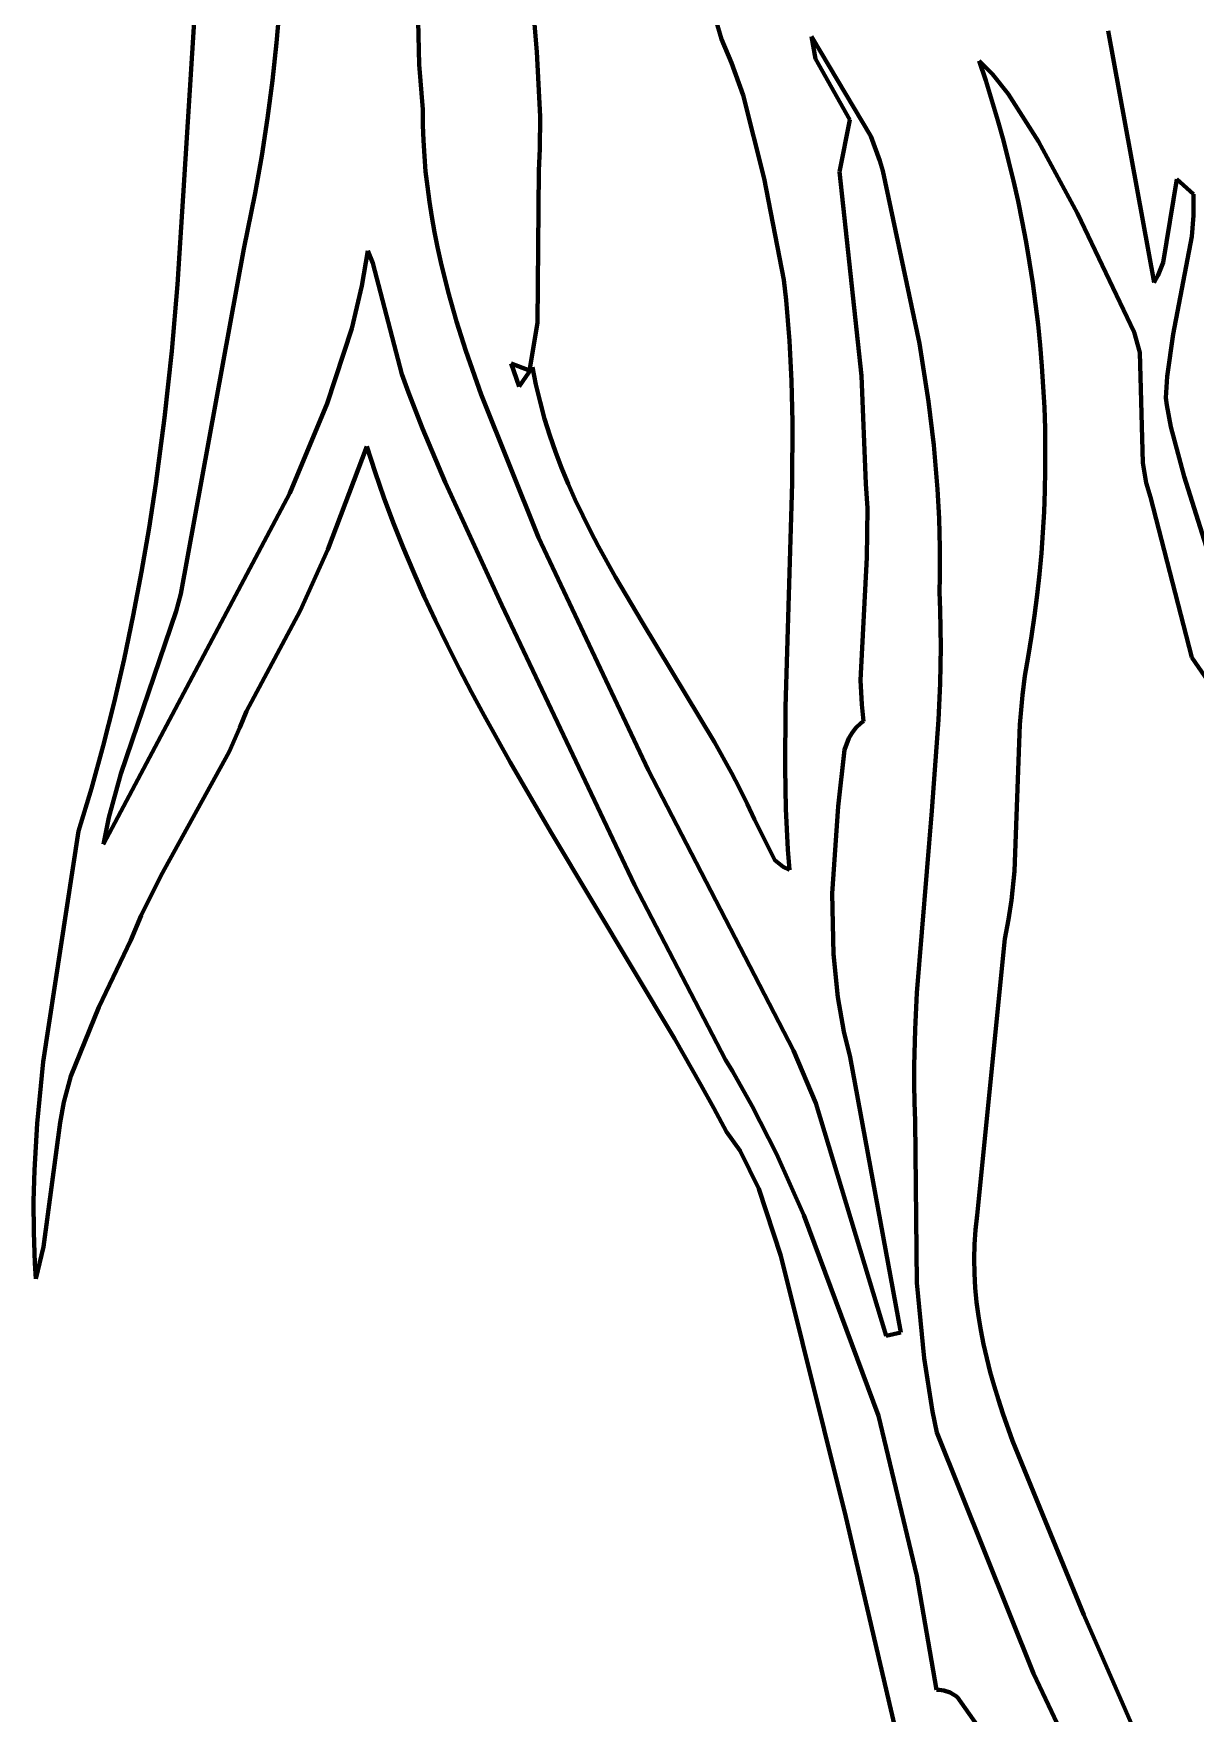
# Model space of a CAD drawing. Header units: millimetres. Extents: x 0 to 15.3, y 0 to 17.7.
# Drawn here: x 5.687 to 7.029, y 6.787 to 8.728 of the extents above; entities that cross this region are included whole.
import ezdxf

# ---------------------------------------------------------------- set-up
doc = ezdxf.new("R2010")
doc.units = ezdxf.units.MM
doc.layers.add('color#0a0a0aff', color=7, linetype='CONTINUOUS', lineweight=100)
doc.layers.add('color#ffffffff', color=7, linetype='CONTINUOUS', lineweight=100)

msp = doc.modelspace()

# ---------------------------------------------------------------- linework, layer by layer
at = {"layer": 'color#0a0a0aff'}
for p, q in [((6.1321, 8.6924), (6.1261, 8.9433)), ((6.2486, 8.9307), (6.2683, 8.7069)), ((5.9713, 8.7609), (5.9675, 8.7173)), ((5.8594, 8.5406), (5.8728, 8.7482)), ((6.4816, 8.7217), (6.4748, 8.744)), ((5.9675, 8.7173), (5.9627, 8.6737)), ((6.4932, 8.6942), (6.4816, 8.7217)), ((6.6538, 8.6096), (6.5856, 8.7247)), ((6.5856, 8.7247), (6.5902, 8.699)), ((6.9281, 8.7314), (6.9813, 8.4405)), ((6.2683, 8.7069), (6.272, 8.6322)), ((6.5063, 8.6568), (6.4932, 8.6942)), ((6.5902, 8.699), (6.6298, 8.6283)), ((6.7791, 8.6966), (6.7867, 8.6737)), ((6.7945, 8.681), (6.7791, 8.6966)), ((6.1365, 8.6402), (6.1321, 8.6924)), ((6.8128, 8.6585), (6.7945, 8.681)), ((5.9627, 8.6737), (5.957, 8.6303)), ((6.5307, 8.5606), (6.5063, 8.6568)), ((6.7867, 8.6737), (6.7939, 8.6508)), ((6.8477, 8.6033), (6.8128, 8.6585)), ((6.1366, 8.6223), (6.1365, 8.6402)), ((6.7939, 8.6508), (6.8007, 8.6277)), ((5.957, 8.6303), (5.9503, 8.587)), ((6.1372, 8.6044), (6.1366, 8.6223)), ((6.272, 8.6322), (6.2717, 8.5948)), ((6.6298, 8.6283), (6.6176, 8.5682)), ((6.8007, 8.6277), (6.8071, 8.6045)), ((6.1382, 8.5866), (6.1372, 8.6044)), ((6.6645, 8.5811), (6.6538, 8.6096)), ((6.8071, 8.6045), (6.8131, 8.5812)), ((6.8928, 8.52), (6.8477, 8.6033)), ((5.9503, 8.587), (5.9427, 8.5438)), ((6.1397, 8.5689), (6.1382, 8.5866)), ((6.2717, 8.5948), (6.2704, 8.5698)), ((6.6678, 8.5693), (6.6645, 8.5811)), ((6.8131, 8.5812), (6.8187, 8.5578)), ((6.1417, 8.5512), (6.1397, 8.5689)), ((6.2704, 8.5698), (6.2689, 8.394)), ((6.5535, 8.4436), (6.5307, 8.5606)), ((6.6176, 8.5682), (6.6431, 8.3326)), ((6.7102, 8.3701), (6.6678, 8.5693)), ((6.9918, 8.4636), (7.0075, 8.5597)), ((7.0075, 8.5597), (7.0266, 8.5427)), ((5.853, 8.438), (5.8594, 8.5406)), ((5.9427, 8.5438), (5.9298, 8.4794)), ((6.144, 8.5337), (6.1417, 8.5512)), ((6.8187, 8.5578), (6.824, 8.5343)), ((7.0266, 8.5427), (7.0268, 8.5345)), ((6.1468, 8.5162), (6.144, 8.5337)), ((6.824, 8.5343), (6.8288, 8.5108)), ((6.9582, 8.383), (6.8928, 8.52)), ((7.0268, 8.5345), (7.0266, 8.518)), ((6.1499, 8.4987), (6.1468, 8.5162)), ((6.8288, 8.5108), (6.8333, 8.4871)), ((7.0266, 8.518), (7.0247, 8.4935)), ((6.1534, 8.4813), (6.1499, 8.4987)), ((6.1572, 8.464), (6.1534, 8.4813)), ((6.8333, 8.4871), (6.8373, 8.4634)), ((7.0247, 8.4935), (7.0034, 8.3807)), ((5.9298, 8.4794), (5.857, 8.081)), ((6.0661, 8.4368), (6.0728, 8.4771)), ((6.0728, 8.4771), (6.0785, 8.4628)), ((6.0785, 8.4628), (6.1121, 8.3344)), ((6.1658, 8.4296), (6.1572, 8.464)), ((6.8373, 8.4634), (6.841, 8.4396)), ((6.9854, 8.448), (6.9918, 8.4636)), ((6.556, 8.4202), (6.5535, 8.4436)), ((6.9813, 8.4405), (6.9854, 8.448)), ((5.8464, 8.361), (5.853, 8.438)), ((6.0544, 8.3873), (6.0661, 8.4368)), ((6.1755, 8.3955), (6.1658, 8.4296)), ((6.841, 8.4396), (6.8442, 8.4158)), ((6.5582, 8.3967), (6.556, 8.4202)), ((6.8442, 8.4158), (6.8471, 8.3919)), ((6.0258, 8.3005), (6.0544, 8.3873)), ((6.1863, 8.3615), (6.1755, 8.3955)), ((6.2689, 8.394), (6.2596, 8.3388)), ((6.5599, 8.3732), (6.5582, 8.3967)), ((6.8471, 8.3919), (6.8495, 8.3679)), ((6.5612, 8.3498), (6.5599, 8.3732)), ((6.7207, 8.303), (6.7102, 8.3701)), ((6.8495, 8.3679), (6.8516, 8.3439)), ((6.9647, 8.3596), (6.9582, 8.383)), ((7.0034, 8.3807), (6.9962, 8.332)), ((5.8381, 8.2843), (5.8464, 8.361)), ((6.2039, 8.311), (6.1863, 8.3615)), ((6.2596, 8.3388), (6.2385, 8.347)), ((6.2385, 8.347), (6.2477, 8.3203)), ((6.5622, 8.3263), (6.5612, 8.3498)), ((6.968, 8.232), (6.9647, 8.3596)), ((6.1121, 8.3344), (6.1199, 8.3134)), ((6.2477, 8.3203), (6.2632, 8.3426)), ((6.2632, 8.3426), (6.2671, 8.3225)), ((6.5633, 8.2793), (6.5622, 8.3263)), ((6.6431, 8.3326), (6.6481, 8.208)), ((6.8516, 8.3439), (6.8532, 8.3199)), ((6.9962, 8.332), (6.9948, 8.3074)), ((6.1199, 8.3134), (6.1362, 8.2718)), ((6.2699, 8.1458), (6.2039, 8.311)), ((6.2671, 8.3225), (6.2718, 8.3027)), ((6.8532, 8.3199), (6.8544, 8.2959)), ((6.9948, 8.3074), (6.9959, 8.2989)), ((5.9827, 8.1971), (6.0258, 8.3005)), ((6.2718, 8.3027), (6.2771, 8.2831)), ((6.7268, 8.2525), (6.7207, 8.303)), ((6.8544, 8.2959), (6.8552, 8.2719)), ((6.9959, 8.2989), (7.0004, 8.2737)), ((5.8281, 8.2078), (5.8381, 8.2843)), ((6.1362, 8.2718), (6.1622, 8.21)), ((6.2771, 8.2831), (6.2831, 8.2639)), ((6.563, 8.2088), (6.5633, 8.2793)), ((6.8552, 8.2719), (6.8555, 8.2478)), ((7.0004, 8.2737), (7.0159, 8.2162)), ((6.0717, 8.251), (6.0267, 8.1319)), ((6.0812, 8.2214), (6.0717, 8.251)), ((6.2831, 8.2639), (6.2896, 8.2449)), ((6.7311, 8.2019), (6.7268, 8.2525)), ((6.8555, 8.2478), (6.8555, 8.2238)), ((6.2896, 8.2449), (6.2968, 8.2262)), ((6.9722, 8.2092), (6.968, 8.232)), ((6.0914, 8.1921), (6.0812, 8.2214)), ((6.1622, 8.21), (6.2276, 8.0678)), ((6.2968, 8.2262), (6.3044, 8.2077)), ((6.5552, 7.95), (6.563, 8.2088)), ((6.8555, 8.2238), (6.855, 8.1997)), ((6.9772, 8.1923), (6.9722, 8.2092)), ((7.0159, 8.2162), (7.0621, 8.07)), ((5.7675, 7.7917), (5.9827, 8.1971)), ((5.8203, 8.1569), (5.8281, 8.2078)), ((6.1022, 8.1632), (6.0914, 8.1921)), ((6.3044, 8.2077), (6.3125, 8.1893)), ((6.3125, 8.1893), (6.3211, 8.1712)), ((6.6481, 8.208), (6.65, 8.1796)), ((6.7329, 8.168), (6.7311, 8.2019)), ((6.855, 8.1997), (6.8541, 8.1757)), ((7.0248, 8.0073), (6.9772, 8.1923)), ((6.3211, 8.1712), (6.3301, 8.1533)), ((6.65, 8.1796), (6.6492, 8.1228)), ((6.8541, 8.1757), (6.8528, 8.1516)), ((5.8116, 8.1062), (5.8203, 8.1569)), ((6.1136, 8.1345), (6.1022, 8.1632)), ((6.3301, 8.1533), (6.3394, 8.1354)), ((6.7338, 8.1341), (6.7329, 8.168)), ((6.8528, 8.1516), (6.8511, 8.1276)), ((6.0267, 8.1319), (5.9946, 8.0611)), ((6.1256, 8.1061), (6.1136, 8.1345)), ((6.3968, 7.8773), (6.2699, 8.1458)), ((6.3394, 8.1354), (6.3589, 8.1002)), ((6.7336, 8.1), (6.7338, 8.1341)), ((6.6492, 8.1228), (6.642, 7.9812)), ((6.8511, 8.1276), (6.8489, 8.1037)), ((5.802, 8.0557), (5.8116, 8.1062)), ((6.1381, 8.0779), (6.1256, 8.1061)), ((6.3589, 8.1002), (6.3897, 8.048)), ((6.7331, 8.083), (6.7336, 8.1)), ((6.8489, 8.1037), (6.8463, 8.0797)), ((5.857, 8.081), (5.8516, 8.0608)), ((6.1511, 8.05), (6.1381, 8.0779)), ((6.734, 8.0619), (6.7331, 8.083)), ((6.8463, 8.0797), (6.8432, 8.0558)), ((5.8516, 8.0608), (5.7874, 7.8729)), ((5.7914, 8.0053), (5.802, 8.0557)), ((5.9946, 8.0611), (5.9326, 7.9453)), ((6.2276, 8.0678), (6.381, 7.7446)), ((6.7345, 8.0407), (6.734, 8.0619)), ((6.8432, 8.0558), (6.8397, 8.032)), ((6.1646, 8.0222), (6.1511, 8.05)), ((6.3897, 8.048), (6.4734, 7.9094)), ((6.7347, 8.0196), (6.7345, 8.0407)), ((6.1784, 7.9947), (6.1646, 8.0222)), ((6.734, 7.9774), (6.7347, 8.0196)), ((6.8397, 8.032), (6.8358, 8.0082)), ((5.7798, 7.9552), (5.7914, 8.0053)), ((6.8358, 8.0082), (6.832, 7.9859)), ((7.1343, 7.8482), (7.0248, 8.0073)), ((6.1926, 7.9673), (6.1784, 7.9947)), ((6.642, 7.9812), (6.6434, 7.9528)), ((6.7323, 7.9353), (6.734, 7.9774)), ((6.832, 7.9859), (6.8291, 7.9636)), ((6.2072, 7.9402), (6.1926, 7.9673)), ((6.8291, 7.9636), (6.8262, 7.9299)), ((5.7672, 7.9054), (5.7798, 7.9552)), ((5.9326, 7.9453), (5.9252, 7.9262)), ((6.2373, 7.8862), (6.2072, 7.9402)), ((6.5549, 7.8795), (6.5552, 7.95)), ((6.6434, 7.9528), (6.6454, 7.9339)), ((5.9252, 7.9262), (5.9127, 7.8982)), ((6.6323, 7.9201), (6.6287, 7.914)), ((6.6368, 7.9259), (6.6323, 7.9201)), ((6.6423, 7.9313), (6.6368, 7.9259)), ((6.6454, 7.9339), (6.6423, 7.9313)), ((6.7246, 7.83), (6.7323, 7.9353)), ((6.8262, 7.9299), (6.8199, 7.7606)), ((5.7535, 7.8558), (5.7672, 7.9054)), ((6.4734, 7.9094), (6.4929, 7.8741)), ((6.6235, 7.9007), (6.6164, 7.8351)), ((6.6287, 7.914), (6.6235, 7.9007)), ((5.9127, 7.8982), (5.8336, 7.755)), ((6.284, 7.8061), (6.2373, 7.8862)), ((6.5559, 7.8325), (6.5549, 7.8795)), ((5.7874, 7.8729), (5.7737, 7.8225)), ((6.4185, 7.8351), (6.3968, 7.8773)), ((6.4929, 7.8741), (6.5021, 7.8563)), ((5.7387, 7.8065), (5.7535, 7.8558)), ((6.5021, 7.8563), (6.5111, 7.8383)), ((5.7737, 7.8225), (5.7675, 7.7917)), ((6.5648, 7.5533), (6.4185, 7.8351)), ((6.5111, 7.8383), (6.5196, 7.8201)), ((6.5569, 7.809), (6.5559, 7.8325)), ((6.6164, 7.8351), (6.6094, 7.7348)), ((6.707, 7.6197), (6.7246, 7.83)), ((5.698, 7.5402), (5.7387, 7.8065)), ((6.4271, 7.5672), (6.284, 7.8061)), ((6.5196, 7.8201), (6.5429, 7.7732)), ((6.5582, 7.7855), (6.5569, 7.809)), ((6.56, 7.762), (6.5582, 7.7855)), ((6.5429, 7.7732), (6.5526, 7.7654)), ((6.5526, 7.7654), (6.56, 7.762)), ((5.8336, 7.755), (5.8109, 7.7092)), ((6.381, 7.7446), (6.4861, 7.5426)), ((6.8199, 7.7606), (6.8164, 7.7269)), ((6.6094, 7.7348), (6.6108, 7.6645)), ((6.8164, 7.7269), (6.813, 7.7046)), ((5.8109, 7.7092), (5.7993, 7.6807)), ((6.813, 7.7046), (6.8086, 7.6824)), ((5.7993, 7.6807), (5.762, 7.6032)), ((6.8086, 7.6824), (6.7767, 7.363)), ((6.6108, 7.6645), (6.6158, 7.6147)), ((6.6158, 7.6147), (6.6228, 7.5751)), ((6.705, 7.5775), (6.707, 7.6197)), ((5.762, 7.6032), (5.7299, 7.5236)), ((6.6228, 7.5751), (6.6299, 7.5457)), ((6.7042, 7.5354), (6.705, 7.5775)), ((6.4577, 7.5136), (6.4271, 7.5672)), ((6.5906, 7.4924), (6.5648, 7.5533)), ((5.691, 7.4688), (5.698, 7.5402)), ((6.4861, 7.5426), (6.4941, 7.5293)), ((6.6299, 7.5457), (6.6888, 7.2276)), ((6.7042, 7.5143), (6.7042, 7.5354)), ((5.7299, 7.5236), (5.7218, 7.4934)), ((6.4726, 7.4866), (6.4577, 7.5136)), ((6.4941, 7.5293), (6.5169, 7.4888)), ((6.7046, 7.4931), (6.7042, 7.5143)), ((5.7218, 7.4934), (5.7174, 7.4702)), ((6.6715, 7.2236), (6.5906, 7.4924)), ((6.7053, 7.472), (6.7046, 7.4931)), ((6.4872, 7.4594), (6.4726, 7.4866)), ((6.5169, 7.4888), (6.5449, 7.4337)), ((6.7072, 7.2848), (6.7053, 7.472)), ((5.6878, 7.4151), (5.691, 7.4688)), ((5.7174, 7.4702), (5.6982, 7.3263)), ((6.503, 7.4372), (6.4872, 7.4594)), ((6.5244, 7.3935), (6.503, 7.4372)), ((6.5449, 7.4337), (6.5766, 7.3632)), ((5.6868, 7.3792), (5.6878, 7.4151)), ((5.6869, 7.3433), (5.6868, 7.3792)), ((6.5501, 7.3161), (6.5244, 7.3935)), ((6.5766, 7.3632), (6.6628, 7.1311)), ((6.7767, 7.363), (6.7748, 7.346)), ((5.6881, 7.3074), (5.6869, 7.3433)), ((6.7748, 7.346), (6.7737, 7.3291)), ((5.6982, 7.3263), (5.6892, 7.2894)), ((6.625, 7.0147), (6.5501, 7.3161)), ((6.7737, 7.3291), (6.7734, 7.3124)), ((5.6892, 7.2894), (5.6881, 7.3074)), ((6.7734, 7.3124), (6.7737, 7.2957)), ((6.7155, 7.1979), (6.7072, 7.2848)), ((6.7737, 7.2957), (6.7746, 7.2792)), ((6.7746, 7.2792), (6.7762, 7.2627)), ((6.7762, 7.2627), (6.7783, 7.2463)), ((6.7783, 7.2463), (6.781, 7.2301)), ((6.6888, 7.2276), (6.6715, 7.2236)), ((6.781, 7.2301), (6.7842, 7.2139)), ((6.7842, 7.2139), (6.7879, 7.1977)), ((6.7253, 7.1363), (6.7155, 7.1979)), ((6.7879, 7.1977), (6.792, 7.1817)), ((6.792, 7.1817), (6.7964, 7.1657)), ((6.7964, 7.1657), (6.8013, 7.1498)), ((6.8013, 7.1498), (6.8065, 7.134)), ((6.6628, 7.1311), (6.707, 6.9465)), ((6.7302, 7.1118), (6.7253, 7.1363)), ((6.8065, 7.134), (6.8177, 7.1025)), ((6.8417, 6.8335), (6.7302, 7.1118)), ((6.8177, 7.1025), (6.8557, 7.0091)), ((6.6894, 6.7386), (6.625, 7.0147)), ((6.8557, 7.0091), (6.9, 6.9014)), ((6.707, 6.9465), (6.73, 6.8145)), ((6.9, 6.9014), (6.9929, 6.6891)), ((6.9137, 6.6827), (6.8417, 6.8335)), ((6.73, 6.8145), (6.7329, 6.8145)), ((6.7329, 6.8145), (6.7384, 6.8139)), ((6.7384, 6.8139), (6.7456, 6.8117)), ((6.7456, 6.8117), (6.7538, 6.8066)), ((6.7538, 6.8066), (6.7815, 6.7674))]:
    msp.add_line(p, q, dxfattribs=at)
at = {"layer": 'color#ffffffff'}
for p, q in [((6.1261, 8.9433), (6.1321, 8.6924)), ((6.2683, 8.7069), (6.2486, 8.9307)), ((5.9675, 8.7173), (5.9713, 8.7609)), ((5.8728, 8.7482), (5.8594, 8.5406)), ((6.4748, 8.744), (6.4816, 8.7217)), ((5.9627, 8.6737), (5.9675, 8.7173)), ((6.4816, 8.7217), (6.4932, 8.6942)), ((6.5902, 8.699), (6.5856, 8.7247)), ((6.5856, 8.7247), (6.6538, 8.6096)), ((6.9813, 8.4405), (6.9281, 8.7314)), ((6.272, 8.6322), (6.2683, 8.7069)), ((6.4932, 8.6942), (6.5063, 8.6568)), ((6.6298, 8.6283), (6.5902, 8.699)), ((6.7791, 8.6966), (6.7945, 8.681)), ((6.7867, 8.6737), (6.7791, 8.6966)), ((6.1321, 8.6924), (6.1365, 8.6402)), ((6.7945, 8.681), (6.8128, 8.6585)), ((5.957, 8.6303), (5.9627, 8.6737)), ((6.5063, 8.6568), (6.5307, 8.5606)), ((6.7939, 8.6508), (6.7867, 8.6737)), ((6.8128, 8.6585), (6.8477, 8.6033)), ((6.1365, 8.6402), (6.1366, 8.6223)), ((6.8007, 8.6277), (6.7939, 8.6508)), ((5.9503, 8.587), (5.957, 8.6303)), ((6.1366, 8.6223), (6.1372, 8.6044)), ((6.2717, 8.5948), (6.272, 8.6322)), ((6.6176, 8.5682), (6.6298, 8.6283)), ((6.8071, 8.6045), (6.8007, 8.6277)), ((6.1372, 8.6044), (6.1382, 8.5866)), ((6.6538, 8.6096), (6.6645, 8.5811)), ((6.8131, 8.5812), (6.8071, 8.6045)), ((6.8477, 8.6033), (6.8928, 8.52)), ((5.9427, 8.5438), (5.9503, 8.587)), ((6.1382, 8.5866), (6.1397, 8.5689)), ((6.2704, 8.5698), (6.2717, 8.5948)), ((6.6645, 8.5811), (6.6678, 8.5693)), ((6.8187, 8.5578), (6.8131, 8.5812)), ((6.1397, 8.5689), (6.1417, 8.5512)), ((6.2689, 8.394), (6.2704, 8.5698)), ((6.5307, 8.5606), (6.5535, 8.4436)), ((6.6431, 8.3326), (6.6176, 8.5682)), ((6.6678, 8.5693), (6.7102, 8.3701)), ((7.0075, 8.5597), (6.9918, 8.4636)), ((7.0266, 8.5427), (7.0075, 8.5597)), ((5.8594, 8.5406), (5.853, 8.438)), ((5.9298, 8.4794), (5.9427, 8.5438)), ((6.1417, 8.5512), (6.144, 8.5337)), ((6.824, 8.5343), (6.8187, 8.5578)), ((7.0268, 8.5345), (7.0266, 8.5427)), ((6.144, 8.5337), (6.1468, 8.5162)), ((6.8288, 8.5108), (6.824, 8.5343)), ((6.8928, 8.52), (6.9582, 8.383)), ((7.0266, 8.518), (7.0268, 8.5345)), ((6.1468, 8.5162), (6.1499, 8.4987)), ((6.8333, 8.4871), (6.8288, 8.5108)), ((7.0247, 8.4935), (7.0266, 8.518)), ((6.1499, 8.4987), (6.1534, 8.4813)), ((6.1534, 8.4813), (6.1572, 8.464)), ((6.8373, 8.4634), (6.8333, 8.4871)), ((7.0034, 8.3807), (7.0247, 8.4935)), ((5.857, 8.081), (5.9298, 8.4794)), ((6.0728, 8.4771), (6.0661, 8.4368)), ((6.0785, 8.4628), (6.0728, 8.4771)), ((6.1121, 8.3344), (6.0785, 8.4628)), ((6.1572, 8.464), (6.1658, 8.4296)), ((6.841, 8.4396), (6.8373, 8.4634)), ((6.9918, 8.4636), (6.9854, 8.448)), ((6.5535, 8.4436), (6.556, 8.4202)), ((6.9854, 8.448), (6.9813, 8.4405)), ((5.853, 8.438), (5.8464, 8.361)), ((6.0661, 8.4368), (6.0544, 8.3873)), ((6.1658, 8.4296), (6.1755, 8.3955)), ((6.8442, 8.4158), (6.841, 8.4396)), ((6.556, 8.4202), (6.5582, 8.3967)), ((6.8471, 8.3919), (6.8442, 8.4158)), ((6.0544, 8.3873), (6.0258, 8.3005)), ((6.1755, 8.3955), (6.1863, 8.3615)), ((6.2596, 8.3388), (6.2689, 8.394)), ((6.5582, 8.3967), (6.5599, 8.3732)), ((6.8495, 8.3679), (6.8471, 8.3919)), ((6.5599, 8.3732), (6.5612, 8.3498)), ((6.7102, 8.3701), (6.7207, 8.303)), ((6.8516, 8.3439), (6.8495, 8.3679)), ((6.9582, 8.383), (6.9647, 8.3596)), ((6.9962, 8.332), (7.0034, 8.3807)), ((5.8464, 8.361), (5.8381, 8.2843)), ((6.1863, 8.3615), (6.2039, 8.311)), ((6.2477, 8.3203), (6.2385, 8.347)), ((6.2385, 8.347), (6.2596, 8.3388)), ((6.5612, 8.3498), (6.5622, 8.3263)), ((6.9647, 8.3596), (6.968, 8.232)), ((6.1199, 8.3134), (6.1121, 8.3344)), ((6.2632, 8.3426), (6.2477, 8.3203)), ((6.2671, 8.3225), (6.2632, 8.3426)), ((6.5622, 8.3263), (6.5633, 8.2793)), ((6.6481, 8.208), (6.6431, 8.3326)), ((6.8532, 8.3199), (6.8516, 8.3439)), ((6.9948, 8.3074), (6.9962, 8.332)), ((6.1362, 8.2718), (6.1199, 8.3134)), ((6.2039, 8.311), (6.2699, 8.1458)), ((6.2718, 8.3027), (6.2671, 8.3225)), ((6.8544, 8.2959), (6.8532, 8.3199)), ((6.9959, 8.2989), (6.9948, 8.3074)), ((6.0258, 8.3005), (5.9827, 8.1971)), ((6.2771, 8.2831), (6.2718, 8.3027)), ((6.7207, 8.303), (6.7268, 8.2525)), ((6.8552, 8.2719), (6.8544, 8.2959)), ((7.0004, 8.2737), (6.9959, 8.2989)), ((5.8381, 8.2843), (5.8281, 8.2078)), ((6.1622, 8.21), (6.1362, 8.2718)), ((6.2831, 8.2639), (6.2771, 8.2831)), ((6.5633, 8.2793), (6.563, 8.2088)), ((6.8555, 8.2478), (6.8552, 8.2719)), ((7.0159, 8.2162), (7.0004, 8.2737)), ((6.0267, 8.1319), (6.0717, 8.251)), ((6.0717, 8.251), (6.0812, 8.2214)), ((6.2896, 8.2449), (6.2831, 8.2639)), ((6.7268, 8.2525), (6.7311, 8.2019)), ((6.8555, 8.2238), (6.8555, 8.2478)), ((6.2968, 8.2262), (6.2896, 8.2449)), ((6.968, 8.232), (6.9722, 8.2092)), ((6.0812, 8.2214), (6.0914, 8.1921)), ((6.2276, 8.0678), (6.1622, 8.21)), ((6.3044, 8.2077), (6.2968, 8.2262)), ((6.563, 8.2088), (6.5552, 7.95)), ((6.855, 8.1997), (6.8555, 8.2238)), ((6.9722, 8.2092), (6.9772, 8.1923)), ((7.0621, 8.07), (7.0159, 8.2162)), ((5.9827, 8.1971), (5.7675, 7.7917)), ((5.8281, 8.2078), (5.8203, 8.1569)), ((6.0914, 8.1921), (6.1022, 8.1632)), ((6.3125, 8.1893), (6.3044, 8.2077)), ((6.3211, 8.1712), (6.3125, 8.1893)), ((6.65, 8.1796), (6.6481, 8.208)), ((6.7311, 8.2019), (6.7329, 8.168)), ((6.8541, 8.1757), (6.855, 8.1997)), ((6.9772, 8.1923), (7.0248, 8.0073)), ((6.3301, 8.1533), (6.3211, 8.1712)), ((6.6492, 8.1228), (6.65, 8.1796)), ((6.8528, 8.1516), (6.8541, 8.1757)), ((5.8203, 8.1569), (5.8116, 8.1062)), ((6.1022, 8.1632), (6.1136, 8.1345)), ((6.3394, 8.1354), (6.3301, 8.1533)), ((6.7329, 8.168), (6.7338, 8.1341)), ((6.8511, 8.1276), (6.8528, 8.1516)), ((5.9946, 8.0611), (6.0267, 8.1319)), ((6.1136, 8.1345), (6.1256, 8.1061)), ((6.2699, 8.1458), (6.3968, 7.8773)), ((6.3589, 8.1002), (6.3394, 8.1354)), ((6.7338, 8.1341), (6.7336, 8.1)), ((6.642, 7.9812), (6.6492, 8.1228)), ((6.8489, 8.1037), (6.8511, 8.1276)), ((5.8116, 8.1062), (5.802, 8.0557)), ((6.1256, 8.1061), (6.1381, 8.0779)), ((6.3897, 8.048), (6.3589, 8.1002)), ((6.7336, 8.1), (6.7331, 8.083)), ((6.8463, 8.0797), (6.8489, 8.1037)), ((5.8516, 8.0608), (5.857, 8.081)), ((6.1381, 8.0779), (6.1511, 8.05)), ((6.7331, 8.083), (6.734, 8.0619)), ((6.8432, 8.0558), (6.8463, 8.0797)), ((5.7874, 7.8729), (5.8516, 8.0608)), ((5.802, 8.0557), (5.7914, 8.0053)), ((5.9326, 7.9453), (5.9946, 8.0611)), ((6.381, 7.7446), (6.2276, 8.0678)), ((6.734, 8.0619), (6.7345, 8.0407)), ((6.8397, 8.032), (6.8432, 8.0558)), ((6.1511, 8.05), (6.1646, 8.0222)), ((6.4734, 7.9094), (6.3897, 8.048)), ((6.7345, 8.0407), (6.7347, 8.0196)), ((6.1646, 8.0222), (6.1784, 7.9947)), ((6.7347, 8.0196), (6.734, 7.9774)), ((6.8358, 8.0082), (6.8397, 8.032)), ((5.7914, 8.0053), (5.7798, 7.9552)), ((6.832, 7.9859), (6.8358, 8.0082)), ((7.0248, 8.0073), (7.1343, 7.8482)), ((6.1784, 7.9947), (6.1926, 7.9673)), ((6.6434, 7.9528), (6.642, 7.9812)), ((6.734, 7.9774), (6.7323, 7.9353)), ((6.8291, 7.9636), (6.832, 7.9859)), ((6.1926, 7.9673), (6.2072, 7.9402)), ((6.8262, 7.9299), (6.8291, 7.9636)), ((5.7798, 7.9552), (5.7672, 7.9054)), ((5.9252, 7.9262), (5.9326, 7.9453)), ((6.2072, 7.9402), (6.2373, 7.8862)), ((6.5552, 7.95), (6.5549, 7.8795)), ((6.6454, 7.9339), (6.6434, 7.9528)), ((5.9127, 7.8982), (5.9252, 7.9262)), ((6.6287, 7.914), (6.6323, 7.9201)), ((6.6323, 7.9201), (6.6368, 7.9259)), ((6.6368, 7.9259), (6.6423, 7.9313)), ((6.6423, 7.9313), (6.6454, 7.9339)), ((6.7323, 7.9353), (6.7246, 7.83)), ((6.8199, 7.7606), (6.8262, 7.9299)), ((5.7672, 7.9054), (5.7535, 7.8558)), ((6.4929, 7.8741), (6.4734, 7.9094)), ((6.6164, 7.8351), (6.6235, 7.9007)), ((6.6235, 7.9007), (6.6287, 7.914)), ((5.8336, 7.755), (5.9127, 7.8982)), ((6.2373, 7.8862), (6.284, 7.8061)), ((6.5549, 7.8795), (6.5559, 7.8325)), ((5.7737, 7.8225), (5.7874, 7.8729)), ((6.3968, 7.8773), (6.4185, 7.8351)), ((6.5021, 7.8563), (6.4929, 7.8741)), ((5.7535, 7.8558), (5.7387, 7.8065)), ((6.5111, 7.8383), (6.5021, 7.8563)), ((5.7675, 7.7917), (5.7737, 7.8225)), ((6.4185, 7.8351), (6.5648, 7.5533)), ((6.5196, 7.8201), (6.5111, 7.8383)), ((6.5559, 7.8325), (6.5569, 7.809)), ((6.6094, 7.7348), (6.6164, 7.8351)), ((6.7246, 7.83), (6.707, 7.6197)), ((5.7387, 7.8065), (5.698, 7.5402)), ((6.284, 7.8061), (6.4271, 7.5672)), ((6.5429, 7.7732), (6.5196, 7.8201)), ((6.5569, 7.809), (6.5582, 7.7855)), ((6.5582, 7.7855), (6.56, 7.762)), ((6.5526, 7.7654), (6.5429, 7.7732)), ((6.56, 7.762), (6.5526, 7.7654)), ((5.8109, 7.7092), (5.8336, 7.755)), ((6.4861, 7.5426), (6.381, 7.7446)), ((6.8164, 7.7269), (6.8199, 7.7606)), ((6.6108, 7.6645), (6.6094, 7.7348)), ((6.813, 7.7046), (6.8164, 7.7269)), ((5.7993, 7.6807), (5.8109, 7.7092)), ((6.8086, 7.6824), (6.813, 7.7046)), ((5.762, 7.6032), (5.7993, 7.6807)), ((6.7767, 7.363), (6.8086, 7.6824)), ((6.6158, 7.6147), (6.6108, 7.6645)), ((6.6228, 7.5751), (6.6158, 7.6147)), ((6.707, 7.6197), (6.705, 7.5775)), ((5.7299, 7.5236), (5.762, 7.6032)), ((6.6299, 7.5457), (6.6228, 7.5751)), ((6.705, 7.5775), (6.7042, 7.5354)), ((6.4271, 7.5672), (6.4577, 7.5136)), ((6.5648, 7.5533), (6.5906, 7.4924)), ((5.698, 7.5402), (5.691, 7.4688)), ((6.4941, 7.5293), (6.4861, 7.5426)), ((6.6888, 7.2276), (6.6299, 7.5457)), ((6.7042, 7.5354), (6.7042, 7.5143)), ((5.7218, 7.4934), (5.7299, 7.5236)), ((6.4577, 7.5136), (6.4726, 7.4866)), ((6.5169, 7.4888), (6.4941, 7.5293)), ((6.7042, 7.5143), (6.7046, 7.4931)), ((5.7174, 7.4702), (5.7218, 7.4934)), ((6.5906, 7.4924), (6.6715, 7.2236)), ((6.7046, 7.4931), (6.7053, 7.472)), ((6.4726, 7.4866), (6.4872, 7.4594)), ((6.5449, 7.4337), (6.5169, 7.4888)), ((6.7053, 7.472), (6.7072, 7.2848)), ((5.691, 7.4688), (5.6878, 7.4151)), ((5.6982, 7.3263), (5.7174, 7.4702)), ((6.4872, 7.4594), (6.503, 7.4372)), ((6.503, 7.4372), (6.5244, 7.3935)), ((6.5766, 7.3632), (6.5449, 7.4337)), ((5.6878, 7.4151), (5.6868, 7.3792)), ((5.6868, 7.3792), (5.6869, 7.3433)), ((6.5244, 7.3935), (6.5501, 7.3161)), ((6.6628, 7.1311), (6.5766, 7.3632)), ((6.7748, 7.346), (6.7767, 7.363)), ((5.6869, 7.3433), (5.6881, 7.3074)), ((6.7737, 7.3291), (6.7748, 7.346)), ((5.6892, 7.2894), (5.6982, 7.3263)), ((6.5501, 7.3161), (6.625, 7.0147)), ((6.7734, 7.3124), (6.7737, 7.3291)), ((5.6881, 7.3074), (5.6892, 7.2894)), ((6.7737, 7.2957), (6.7734, 7.3124)), ((6.7072, 7.2848), (6.7155, 7.1979)), ((6.7746, 7.2792), (6.7737, 7.2957)), ((6.7762, 7.2627), (6.7746, 7.2792)), ((6.7783, 7.2463), (6.7762, 7.2627)), ((6.781, 7.2301), (6.7783, 7.2463)), ((6.6715, 7.2236), (6.6888, 7.2276)), ((6.7842, 7.2139), (6.781, 7.2301)), ((6.7879, 7.1977), (6.7842, 7.2139)), ((6.7155, 7.1979), (6.7253, 7.1363)), ((6.792, 7.1817), (6.7879, 7.1977)), ((6.7964, 7.1657), (6.792, 7.1817)), ((6.8013, 7.1498), (6.7964, 7.1657)), ((6.8065, 7.134), (6.8013, 7.1498)), ((6.707, 6.9465), (6.6628, 7.1311)), ((6.7253, 7.1363), (6.7302, 7.1118)), ((6.8177, 7.1025), (6.8065, 7.134)), ((6.7302, 7.1118), (6.8417, 6.8335)), ((6.8557, 7.0091), (6.8177, 7.1025)), ((6.625, 7.0147), (6.6894, 6.7386)), ((6.9, 6.9014), (6.8557, 7.0091)), ((6.73, 6.8145), (6.707, 6.9465)), ((6.9929, 6.6891), (6.9, 6.9014)), ((6.8417, 6.8335), (6.9137, 6.6827)), ((6.7329, 6.8145), (6.73, 6.8145)), ((6.7384, 6.8139), (6.7329, 6.8145)), ((6.7456, 6.8117), (6.7384, 6.8139)), ((6.7538, 6.8066), (6.7456, 6.8117)), ((6.7815, 6.7674), (6.7538, 6.8066))]:
    msp.add_line(p, q, dxfattribs=at)

doc.saveas('drawing.dxf')
